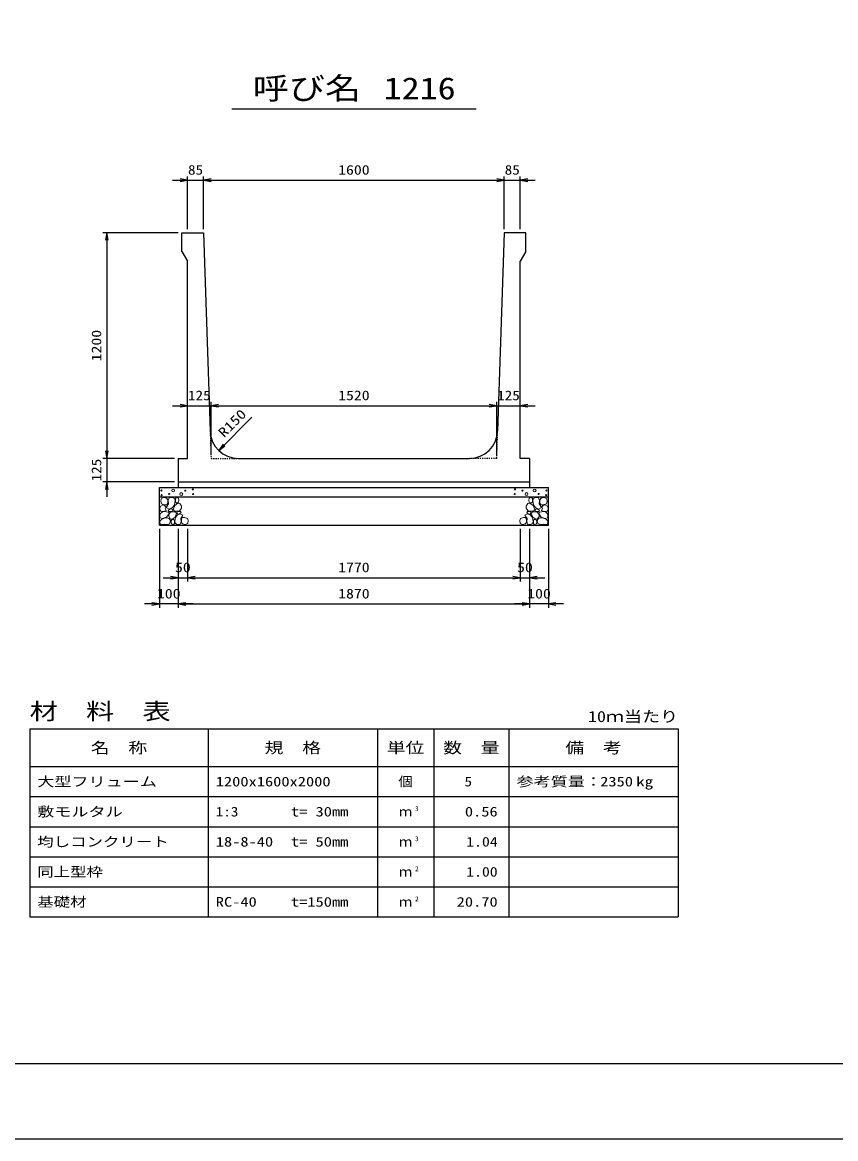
# Model space of a CAD drawing. Units: millimetres at full size. Extents: x 0 to 16820, y 0 to 11880.
# Drawn here: x 5646 to 9973, y 0 to 5940 of the extents above; entities that cross this region are included whole.
import ezdxf
from ezdxf.enums import TextEntityAlignment as Align

# ---------------------------------------------------------------- set-up
doc = ezdxf.new("R2010")
doc.units = ezdxf.units.MM
doc.linetypes.add('DASHED_SPACED', pattern=[12, 6, -6])
for name, color, linetype, lineweight in [('0_2', 7, 'Continuous', 25), ('D-DCR-HCHn', 4, 'Continuous', 9), ('D-MTR-FRAM', 7, 'Continuous', 25), ('D-MTR-LINE', 7, 'Continuous', 25), ('D-STR-DIM', 7, 'Continuous', 25), ('D-STR-STRn', 1, 'Continuous', 25), ('D-TTL', 2, 'Continuous', 25), ('D-TTL-TXT', 7, 'Continuous', 25)]:
    doc.layers.add(name, color=color, linetype=linetype, lineweight=lineweight)
doc.layers.add('D-MTR', color=7, linetype='Continuous')
doc.layers.add('D-MTR-TXT', color=7, linetype='Continuous')
doc.styles.add('ＭＳ ゴシック', font='')
doc.styles.get('ＭＳ ゴシック').set_extended_font_data('MS Gothic')

# ---------------------------------------------------------------- blocks, each defined once
blk = doc.blocks.new('open_arrow')
at = {"color": 0, "linetype": 'Continuous', "lineweight": -2}
blk.add_lwpolyline([(7.5, 1.25), (0, 0), (7.5, -1.25)], dxfattribs=at)

msp = doc.modelspace()

# ---------------------------------------------------------------- linework, layer by layer
at = {"layer": '0_2'}
for p, q in [((6475, 3245), (6475, 2965)), ((6525, 3245), (6525, 2965)), ((6525, 3245), (6525, 2965)), ((8295, 3245), (8295, 2965)), ((6395, 2985), (6605, 2985)), ((6525, 2985), (8295, 2985))]:
    msp.add_line(p, q, dxfattribs=at)
at = {"layer": 'D-DCR-HCHn'}
for points in [[(6413.399, 3408.696), (6397.796, 3412.163), (6383.928, 3405.228), (6382.194, 3389.626), (6385.661, 3377.491), (6402.997, 3372.29), (6415.132, 3372.29), (6420.333, 3380.958), (6420.333, 3400.028)], [(6427.267, 3410.429), (6422.067, 3394.827), (6423.8, 3377.491), (6411.665, 3358.421), (6427.267, 3349.753), (6444.603, 3358.421), (6455.005, 3372.29), (6458.472, 3394.827), (6455.005, 3406.962), (6444.603, 3412.163)], [(6460.206, 3406.962), (6460.206, 3386.159), (6468.874, 3380.958), (6477.542, 3386.159), (6479.275, 3398.294), (6477.542, 3408.696), (6465.407, 3412.163)], [(8359.794, 3406.962), (8359.794, 3386.159), (8351.126, 3380.958), (8342.458, 3386.159), (8340.725, 3398.294), (8342.458, 3408.696), (8354.593, 3412.163)], [(8392.733, 3410.429), (8397.933, 3394.827), (8396.2, 3377.491), (8408.335, 3358.421), (8392.733, 3349.753), (8375.397, 3358.421), (8364.995, 3372.29), (8361.528, 3394.827), (8364.995, 3406.962), (8375.397, 3412.163)], [(8406.601, 3408.696), (8422.204, 3412.163), (8436.072, 3405.228), (8437.806, 3389.626), (8434.339, 3377.491), (8417.003, 3372.29), (8404.868, 3372.29), (8399.667, 3380.958), (8399.667, 3400.028)], [(6380.46, 3365.356), (6375.26, 3349.753), (6382.194, 3339.352), (6399.53, 3337.618), (6411.366, 3342.699), (6406.464, 3354.954), (6409.932, 3361.889), (6402.997, 3368.823), (6392.596, 3372.29)], [(6413.366, 3307.757), (6426.208, 3327.019), (6424.603, 3331.834), (6406.946, 3336.65), (6390.894, 3335.045), (6379.658, 3325.414), (6378.052, 3314.177), (6379.658, 3302.941), (6392.499, 3299.731)], [(6430.735, 3349.753), (6422.067, 3342.819), (6425.534, 3337.618), (6437.669, 3337.618), (6442.87, 3339.352), (6446.337, 3346.286), (6441.136, 3351.487)], [(6458.311, 3307.757), (6466.337, 3327.019), (6459.916, 3335.045), (6440.654, 3335.045), (6432.628, 3331.834), (6424.603, 3320.598), (6424.603, 3310.967), (6432.628, 3298.125), (6442.259, 3296.52)], [(6456.739, 3368.823), (6448.071, 3348.02), (6455.005, 3339.352), (6475.808, 3339.352), (6484.476, 3342.819), (6493.144, 3354.954), (6493.144, 3365.356), (6484.476, 3379.224), (6474.074, 3380.958)], [(6482.389, 3325.414), (6490.415, 3331.834), (6487.204, 3336.65), (6475.968, 3336.65), (6471.153, 3335.045), (6467.942, 3328.624), (6472.758, 3323.808)], [(8363.261, 3368.823), (8371.929, 3348.02), (8364.995, 3339.352), (8344.192, 3339.352), (8335.524, 3342.819), (8326.856, 3354.954), (8326.856, 3365.356), (8335.524, 3379.224), (8345.926, 3380.958)], [(8337.611, 3325.414), (8329.585, 3331.834), (8332.796, 3336.65), (8344.032, 3336.65), (8348.847, 3335.045), (8352.058, 3328.624), (8347.242, 3323.808)], [(8361.689, 3307.757), (8353.663, 3327.019), (8360.084, 3335.045), (8379.346, 3335.045), (8387.372, 3331.834), (8395.397, 3320.598), (8395.397, 3310.967), (8387.372, 3298.125), (8377.741, 3296.52)], [(8389.265, 3349.753), (8397.933, 3342.819), (8394.466, 3337.618), (8382.331, 3337.618), (8377.13, 3339.352), (8373.663, 3346.286), (8378.864, 3351.487)], [(8406.634, 3307.757), (8393.792, 3327.019), (8395.397, 3331.834), (8413.054, 3336.65), (8429.106, 3335.045), (8440.342, 3325.414), (8441.948, 3314.177), (8440.342, 3302.941), (8427.501, 3299.731)], [(8439.54, 3365.356), (8444.74, 3349.753), (8437.806, 3339.352), (8420.47, 3337.618), (8408.634, 3342.699), (8413.536, 3354.954), (8410.068, 3361.889), (8417.003, 3368.823), (8427.404, 3372.29)], [(6419.787, 3267.627), (6431.023, 3272.443), (6434.234, 3288.494), (6427.813, 3299.731), (6416.577, 3302.941), (6402.13, 3301.336), (6386.078, 3294.915), (6378.052, 3285.284), (6378.052, 3274.048), (6382.868, 3267.627), (6402.13, 3269.232)], [(6455.101, 3272.443), (6455.101, 3291.705), (6447.075, 3296.52), (6439.049, 3291.705), (6437.444, 3280.469), (6439.049, 3270.837), (6450.285, 3267.627)], [(6485.599, 3269.232), (6490.415, 3283.679), (6488.81, 3299.731), (6500.046, 3317.388), (6485.599, 3325.414), (6469.548, 3317.388), (6459.916, 3304.546), (6456.706, 3283.679), (6459.916, 3272.443), (6469.548, 3267.627)], [(6498.441, 3270.837), (6512.887, 3267.627), (6525.729, 3274.048), (6527.334, 3288.494), (6524.124, 3299.731), (6508.072, 3304.546), (6496.836, 3304.546), (6492.02, 3296.52), (6492.02, 3278.863)], [(8321.559, 3270.837), (8307.113, 3267.627), (8294.271, 3274.048), (8292.666, 3288.494), (8295.876, 3299.731), (8311.928, 3304.546), (8323.164, 3304.546), (8327.98, 3296.52), (8327.98, 3278.863)], [(8334.401, 3269.232), (8329.585, 3283.679), (8331.19, 3299.731), (8319.954, 3317.388), (8334.401, 3325.414), (8350.452, 3317.388), (8360.084, 3304.546), (8363.294, 3283.679), (8360.084, 3272.443), (8350.452, 3267.627)], [(8364.899, 3272.443), (8364.899, 3291.705), (8372.925, 3296.52), (8380.951, 3291.705), (8382.556, 3280.469), (8380.951, 3270.837), (8369.715, 3267.627)], [(8400.213, 3267.627), (8388.977, 3272.443), (8385.766, 3288.494), (8392.187, 3299.731), (8403.423, 3302.941), (8417.87, 3301.336), (8433.922, 3294.915), (8441.948, 3285.284), (8441.948, 3274.048), (8437.132, 3267.627), (8417.87, 3269.232)]]:
    msp.add_lwpolyline(points, close=True, dxfattribs=at)
for centre, radius in [((6385.727, 3448.955), 3), ((6448.336, 3448.955), 7.5), ((6512.708, 3448.164), 3), ((6553.131, 3455.006), 3), ((8266.869, 3455.006), 3), ((8307.292, 3448.164), 3), ((8371.664, 3448.955), 7.5), ((8434.273, 3448.955), 3), ((6386.869, 3423.91), 3), ((6427.292, 3430.752), 3), ((6491.664, 3429.961), 7.5), ((6554.273, 3429.961), 3), ((8265.727, 3429.961), 3), ((8328.336, 3429.961), 7.5), ((8392.708, 3430.752), 3), ((8433.131, 3423.91), 3)]:
    msp.add_circle(centre, radius, dxfattribs=at)
at = {"layer": 'D-MTR-FRAM'}
for p, q in [((5685, 2180), (9135, 2180)), ((5685, 2180), (5685, 1180)), ((9135, 2180), (9135, 1180)), ((5685, 1180), (9135, 1180))]:
    msp.add_line(p, q, dxfattribs=at)
at = {"layer": 'D-MTR-LINE'}
for p, q in [((6635, 2180), (6635, 1180)), ((7535, 2180), (7535, 1180)), ((7835, 2180), (7835, 1180)), ((8235, 2180), (8235, 1180)), ((5685, 1980), (9135, 1980)), ((5685, 1820), (9135, 1820)), ((5685, 1660), (9135, 1660)), ((5685, 1500), (9135, 1500)), ((5685, 1340), (9135, 1340))]:
    msp.add_line(p, q, dxfattribs=at)
at = {"layer": 'D-STR-DIM'}
for p, q in [((6525, 4840), (6525, 5120)), ((6610, 4840), (6610, 5120)), ((6610, 4840), (6610, 5120)), ((8210, 4840), (8210, 5120)), ((8210, 4840), (8210, 5120)), ((8295, 4840), (8295, 5120)), ((6445, 5100), (6690, 5100)), ((6610, 5100), (8210, 5100)), ((8130, 5100), (8375, 5100)), ((6475, 4820), (6075, 4820)), ((6095, 4820), (6095, 3620)), ((6445, 3900), (6730, 3900)), ((6650, 3640), (6650, 3920)), ((6650, 3640), (6650, 3920)), ((6650, 3900), (8170, 3900)), ((8090, 3900), (8375, 3900)), ((8170, 3640), (8170, 3920)), ((8170, 3640), (8170, 3920)), ((6690.799, 3662.182), (6867.576, 3838.958)), ((6095, 3700), (6095, 3415)), ((6455, 3620), (6075, 3620)), ((6455, 3620), (6075, 3620)), ((6455, 3495), (6075, 3495)), ((6375, 3245), (6375, 2825)), ((6475, 3245), (6475, 2825)), ((6475, 3245), (6475, 2825)), ((8295, 3245), (8295, 2965)), ((8345, 3245), (8345, 2825)), ((8345, 3245), (8345, 2825)), ((8345, 3245), (8345, 2965)), ((8445, 3245), (8445, 2825)), ((8215, 2985), (8425, 2985)), ((6555, 2845), (6295, 2845)), ((6475, 2845), (8345, 2845)), ((8525, 2845), (8265, 2845))]:
    msp.add_line(p, q, dxfattribs=at)
at = {"layer": 'D-STR-STRn'}
for p, q in [((6495, 4820), (6610, 4820)), ((6495, 4720), (6495, 4820)), ((6610, 4820), (6645.167, 3765.003)), ((8210, 4820), (8174.833, 3765.003)), ((8325, 4820), (8210, 4820)), ((8325, 4720), (8325, 4820)), ((6495, 4720), (6525, 4670)), ((8325, 4720), (8295, 4670)), ((6525, 3620), (6525, 4670)), ((8295, 3620), (8295, 4670)), ((6475, 3620), (6475, 3495)), ((6475, 3620), (6525, 3620)), ((6795.083, 3620), (8024.917, 3620)), ((8345, 3620), (8295, 3620)), ((8345, 3620), (8345, 3495)), ((6375, 3265), (6375, 3465)), ((6375, 3465), (8445, 3465)), ((6475, 3495), (8345, 3495)), ((6475, 3495), (6475, 3465)), ((8345, 3495), (8345, 3465)), ((8445, 3265), (8445, 3465)), ((6375, 3415), (8445, 3415)), ((6375, 3265), (8445, 3265))]:
    msp.add_line(p, q, dxfattribs=at)
at = {"layer": 'D-STR-STRn', "color": 2, "linetype": 'DASHED_SPACED'}
for p, q in [((6645.167, 3765.003), (6650, 3620)), ((8170, 3620), (8174.833, 3765.003)), ((6650, 3620), (6795.083, 3620)), ((8170, 3620), (8024.917, 3620))]:
    msp.add_line(p, q, dxfattribs=at)
at = {"layer": 'D-STR-STRn'}
for centre, start, end in [((6795.083, 3770), 181.90915, 270), ((8024.917, 3770), 270, 358.09085)]:
    msp.add_arc(centre, 150, start, end, dxfattribs=at)
at = {"layer": 'D-TTL'}
for points in [[(0, 0), (16820, 0), (16820, 11880), (0, 11880)], [(400, 400), (16420, 400), (16420, 11480), (400, 11480)]]:
    msp.add_lwpolyline(points, close=True, dxfattribs=at)
at = {"layer": 'D-TTL-TXT'}
msp.add_line((6760, 5480), (8060, 5480), dxfattribs=at)

# ---------------------------------------------------------------- block references
at = {"layer": '0_2', "xscale": 5.33, "yscale": 5.33, "rotation": 180}
for p in [(6475, 2985), (8295, 2985)]:
    msp.add_blockref('open_arrow', p, dxfattribs=at)
at = {"layer": '0_2', "xscale": 5.33, "yscale": 5.33}
msp.add_blockref('open_arrow', (6525, 2985), dxfattribs=at)
msp.add_blockref('open_arrow', (6525, 2985), dxfattribs=at)
at = {"layer": 'D-STR-DIM', "xscale": 5.33, "yscale": 5.33}
for p, rotation in [((6525, 5100), 180), ((8210, 5100), 180), ((8210, 5100), 180), ((6095, 4820), 270), ((6525, 3900), 180), ((8170, 3900), 180), ((8170, 3900), 180), ((6690.799, 3662.182), 45), ((6095, 3620), 90), ((6095, 3620), 90), ((6095, 3495), 270), ((8295, 2985), 180), ((6375, 2845), 180), ((8345, 2845), 180), ((8345, 2845), 180)]:
    msp.add_blockref('open_arrow', p, dxfattribs=dict(at, rotation=rotation))
for p in [(6610, 5100), (6610, 5100), (8295, 5100), (6650, 3900), (6650, 3900), (8295, 3900), (8345, 2985), (6475, 2845), (6475, 2845), (8445, 2845)]:
    msp.add_blockref('open_arrow', p, dxfattribs=at)

# ---------------------------------------------------------------- texts
at = {"layer": '0_2', "style": 'ＭＳ ゴシック', "width": 1.2}
for s, p in [('50', (6500, 3040)), ('1770', (7410, 3040))]:
    msp.add_text(s, height=51.32, dxfattribs=at).set_placement(p, align=Align.MIDDLE_CENTER)
at = {"layer": 'D-MTR', "style": 'ＭＳ ゴシック', "width": 1.25}
msp.add_text('材\u3000料\u3000表', height=87.98, dxfattribs=at).set_placement((5685, 2204), align=Align.BOTTOM_LEFT)
at = {"layer": 'D-MTR', "style": 'ＭＳ ゴシック', "width": 1.2}
msp.add_text('10ｍ当たり', height=58.65, dxfattribs=at).set_placement((9135, 2199.333), align=Align.BOTTOM_RIGHT)
at = {"layer": 'D-MTR-TXT', "style": 'ＭＳ ゴシック'}
for s, height, width, p in [('名\u3000称', 58.65, 1.25, (6160, 2080)), ('規\u3000格', 58.65, 1.25, (7085, 2080)), ('単位', 58.65, 1.25, (7685, 2080)), ('数\u3000量', 58.65, 1.25, (8035, 2080)), ('備\u3000考', 58.65, 1.25, (8685, 2080)), ('個', 51.32, 1.1, (7685, 1900))]:
    msp.add_text(s, height=height, dxfattribs=dict(at, width=width)).set_placement(p, align=Align.MIDDLE_CENTER)
for s, width, p in [('大型フリューム', 1.3, (5725, 1900)), ('1200x1600x2000', 1.25, (6675, 1900)), ('参考質量：    kg', 1.3, (8275, 1900)), ('敷モルタル', 1.3, (5725, 1740)), ('1:3', 1.15, (6675, 1740)), ('t= 30mm', 1.25, (7075, 1740)), ('均しコンクリート', 1.25, (5725, 1580)), ('18-8-40', 1.25, (6675, 1580)), ('t= 50mm', 1.25, (7075, 1580)), ('同上型枠', 1.25, (5725, 1420)), ('基礎材', 1.25, (5725, 1260)), ('RC-40', 1.25, (6675, 1260)), ('t=150mm', 1.25, (7075, 1260))]:
    msp.add_text(s, height=51.32, dxfattribs=dict(at, width=width)).set_placement(p, align=Align.MIDDLE_LEFT)
for s, width, p in [('5', 1.15, (8038.553, 1900)), ('2350', 1.25, (8895, 1900)), ('0.56', 1.25, (8175, 1740)), ('1.04', 1.2, (8175, 1580)), ('1.00', 1.2, (8175, 1420)), ('20.70', 1.25, (8175, 1260))]:
    msp.add_text(s, height=51.32, dxfattribs=dict(at, width=width)).set_placement(p, align=Align.MIDDLE_RIGHT)
for p in [(7685, 1740), (7685, 1580), (7685, 1420), (7685, 1260)]:
    msp.add_text('ｍ', height=51.32, dxfattribs=at).set_placement(p, align=Align.MIDDLE_CENTER)
at = {"layer": 'D-MTR-TXT', "style": 'ＭＳ ゴシック', "width": 1.15}
for s, p in [('3', (7735, 1735.333)), ('3', (7735, 1575.333)), ('2', (7735, 1415.333)), ('2', (7735, 1255.333))]:
    msp.add_text(s, height=25.66, dxfattribs=at).set_placement(p, align=Align.BOTTOM_LEFT)
at = {"layer": 'D-STR-DIM', "style": 'ＭＳ ゴシック'}
for s, width, p in [('85', 1.15, (6567.5, 5155)), ('1600', 1.2, (7410, 5155)), ('85', 1.15, (8252.5, 5155)), ('125', 1.15, (6587.5, 3955)), ('1520', 1.2, (7410, 3955)), ('125', 1.15, (8232.5, 3955)), ('50', 1.2, (8320, 3040)), ('100', 1.2, (6425, 2900)), ('1870', 1.2, (7410, 2900)), ('100', 1.2, (8395, 2900))]:
    msp.add_text(s, height=51.32, dxfattribs=dict(at, width=width)).set_placement(p, align=Align.MIDDLE_CENTER)
for s, width, p in [('1200', 1.2, (6040, 4220)), ('125', 1.15, (6040, 3557.5))]:
    msp.add_text(s, height=51.32, rotation=90, dxfattribs=dict(at, width=width)).set_placement(p, align=Align.MIDDLE_CENTER)
at = {"layer": 'D-STR-DIM', "style": 'ＭＳ ゴシック', "width": 1.25}
msp.add_text('R150', height=51.32, rotation=45, dxfattribs=at).set_placement((6729.739, 3716.207), align=Align.BOTTOM_LEFT)
at = {"layer": 'D-TTL-TXT', "style": 'ＭＳ ゴシック', "width": 1.2}
for s, p in [('呼び名', (7160, 5495)), ('1216', (7760, 5495))]:
    msp.add_text(s, height=117.3, dxfattribs=at).set_placement(p, align=Align.BOTTOM_CENTER)

doc.saveas('drawing.dxf')
